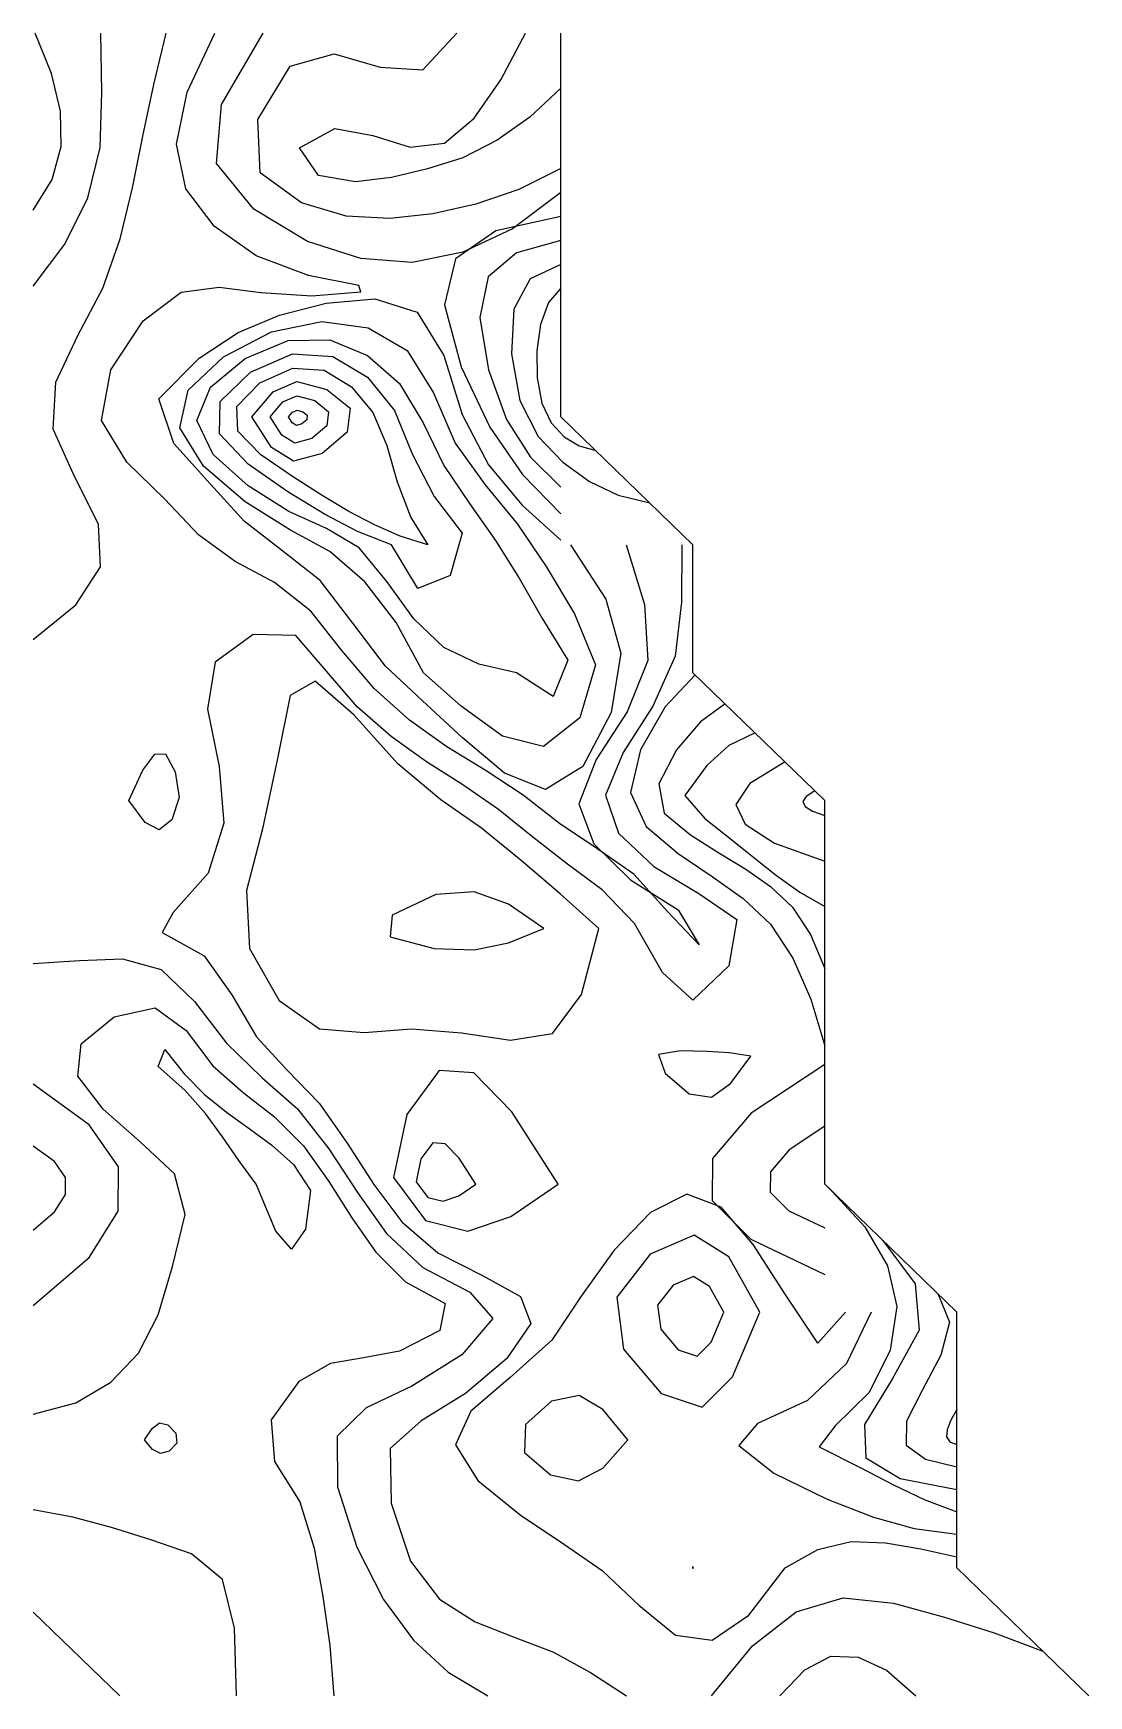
# Model space of a CAD drawing. Extents: x 7 to 15.9, y -29 to -15.
import ezdxf

# ---------------------------------------------------------------- set-up
doc = ezdxf.new("R2010")
doc.units = 0

msp = doc.modelspace()

# ---------------------------------------------------------------- linework, layer by layer
at = {"layer": 'GSLAYER', "color": 7, "flags": 128}
for points in [[(7, -16.489), (7.158, -16.232), (7.236, -15.955), (7.229, -15.656), (7.154, -15.338), (7.015, -15)], [(7, -17.131), (7.267, -16.776), (7.46, -16.386), (7.564, -15.961), (7.578, -15.498), (7.569, -15)], [(7, -20.106), (7.358, -19.813), (7.566, -19.492), (7.549, -19.133), (7.349, -18.739), (7.167, -18.335), (7.189, -17.938), (7.375, -17.546), (7.587, -17.146), (7.733, -16.73), (7.835, -16.302), (7.923, -15.868), (8.015, -15.431), (8.12, -15)], [(11.994, -19.308), (12.147, -19.811), (12.175, -20.282), (12.003, -20.715), (11.74, -21.116), (11.594, -21.488), (11.72, -21.827), (12.031, -22.13), (12.431, -22.383), (12.608, -22.677), (12.34, -22.396), (12.057, -22.081), (11.747, -21.864), (11.433, -21.655), (11.125, -21.415), (10.805, -21.207), (10.482, -21.009), (10.168, -20.785), (9.87, -20.518), (9.599, -20.199), (9.337, -19.868), (9.033, -19.624), (8.7, -19.448), (8.392, -19.225), (8.108, -18.924), (7.788, -18.611), (7.576, -18.26), (7.654, -17.833), (7.925, -17.423), (8.245, -17.179), (8.566, -17.137), (8.918, -17.182), (9.347, -17.211), (9.759, -17.178), (9.742, -17.123), (9.319, -17.039), (8.877, -16.873), (8.525, -16.625), (8.285, -16.311), (8.205, -15.934), (8.296, -15.496), (8.528, -15)], [(11.444, -16.342), (11.035, -16.647), (10.617, -16.844), (10.192, -16.93), (9.758, -16.897), (9.311, -16.754), (8.857, -16.482), (8.543, -16.097), (8.586, -15.6), (8.937, -15)], [(11.444, -16.14), (11.088, -16.316), (10.728, -16.439), (10.366, -16.522), (10.003, -16.561), (9.636, -16.541), (9.26, -16.429), (8.912, -16.176), (8.891, -15.726), (9.164, -15.276), (9.533, -15.173), (9.922, -15.287), (10.28, -15.308), (10.568, -15)], [(11.444, -15.463), (11.181, -15.706), (10.906, -15.901), (10.619, -16.048), (10.319, -16.143), (10.017, -16.216), (9.713, -16.25), (9.402, -16.198), (9.242, -15.966), (9.54, -15.803), (9.859, -15.861), (10.175, -15.959), (10.462, -15.927), (10.713, -15.716), (10.939, -15.391), (11.146, -15)], [(15.889, -29), (14.778, -27.923), (14.778, -26.846), (14.778, -25.769), (13.667, -24.692), (13.667, -23.615), (13.667, -22.538), (13.667, -21.462), (12.556, -20.385), (12.556, -19.308), (11.444, -18.231), (11.444, -17.154), (11.444, -16.077), (11.444, -15)], [(11.444, -16.544), (10.897, -16.665), (10.557, -16.901), (10.462, -17.287), (10.604, -17.809), (10.846, -18.316), (11.12, -18.716), (11.444, -19.046)], [(11.444, -16.745), (11.069, -16.848), (10.831, -17.05), (10.762, -17.395), (10.835, -17.835), (10.986, -18.253), (11.187, -18.57), (11.444, -18.822)], [(11.444, -16.947), (11.185, -17.068), (11.047, -17.324), (11.028, -17.701), (11.099, -18.092), (11.253, -18.395), (11.459, -18.611), (11.684, -18.774), (11.927, -18.891), (12.192, -18.955)], [(11.444, -17.148), (11.338, -17.267), (11.272, -17.452), (11.241, -17.673), (11.244, -17.902), (11.282, -18.114), (11.362, -18.281), (11.471, -18.398), (11.597, -18.475), (11.738, -18.515)], [(11.525, -19.308), (11.821, -19.766), (11.949, -20.22), (11.868, -20.719), (11.627, -21.174), (11.313, -21.369), (10.968, -21.231), (10.616, -20.932), (10.276, -20.618), (9.967, -20.331), (9.692, -19.969), (9.416, -19.608), (9.091, -19.353), (8.775, -19.11), (8.493, -18.796), (8.185, -18.455), (8.059, -18.08), (8.396, -17.736), (8.726, -17.519), (9.074, -17.375), (9.467, -17.273), (9.878, -17.237), (10.234, -17.348), (10.457, -17.713), (10.613, -18.211), (10.833, -18.633), (11.117, -18.975), (11.444, -19.269)], [(12.462, -19.308), (12.46, -19.792), (12.405, -20.247), (12.219, -20.668), (11.968, -21.058), (11.819, -21.416), (11.928, -21.736), (12.227, -22.016), (12.606, -22.245), (12.925, -22.463), (12.859, -22.854), (12.554, -23.142), (12.299, -22.91), (12.064, -22.496), (11.791, -22.212), (11.498, -21.998), (11.207, -21.771), (10.917, -21.537), (10.617, -21.329), (10.312, -21.136), (10.013, -20.922), (9.728, -20.673), (9.469, -20.372), (9.212, -20.072), (8.851, -20.064), (8.533, -20.295), (8.468, -20.693), (8.567, -21.176), (8.604, -21.653), (8.472, -22.073), (8.178, -22.405), (8.085, -22.572), (8.439, -22.768), (8.673, -23.098), (8.88, -23.452), (9.139, -23.731), (9.409, -24.01), (9.644, -24.348), (9.868, -24.694), (10.105, -25.01), (10.406, -25.27), (10.784, -25.46), (11.104, -25.637), (11.19, -25.866), (10.987, -26.159), (10.639, -26.455), (10.266, -26.684), (10.007, -26.917), (10.013, -27.379), (10.178, -27.868), (10.421, -28.187), (10.721, -28.377), (11.049, -28.507), (11.381, -28.634), (11.694, -28.804), (11.997, -29)], [(12.574, -20.402), (12.322, -20.673), (12.113, -21.033), (12.03, -21.393), (12.162, -21.681), (12.43, -21.907), (12.717, -22.1), (12.978, -22.286), (13.208, -22.503), (13.397, -22.788), (13.549, -23.133), (13.667, -23.528)], [(12.826, -20.647), (12.62, -20.799), (12.418, -21.035), (12.269, -21.321), (12.314, -21.567), (12.534, -21.751), (12.774, -21.902), (13.001, -22.04), (13.209, -22.186), (13.394, -22.36), (13.547, -22.589), (13.667, -22.876)], [(13.079, -20.892), (12.859, -20.997), (12.673, -21.167), (12.486, -21.419), (12.655, -21.612), (12.87, -21.781), (13.068, -21.942), (13.26, -22.093), (13.456, -22.232), (13.667, -22.353)], [(13.331, -21.136), (13.036, -21.319), (12.917, -21.494), (12.995, -21.661), (13.243, -21.82), (13.667, -21.971)], [(13.583, -21.381), (13.51, -21.426), (13.481, -21.47), (13.5, -21.511), (13.562, -21.55), (13.667, -21.588)], [(7, -22.833), (7.39, -22.809), (7.751, -22.795), (8.077, -22.883), (8.359, -23.154), (8.628, -23.504), (8.924, -23.794), (9.226, -24.057), (9.49, -24.395), (9.731, -24.762), (9.976, -25.106), (10.28, -25.395), (10.678, -25.601), (10.869, -25.824), (10.608, -26.13), (10.187, -26.394), (9.803, -26.575), (9.559, -26.814), (9.562, -27.24), (9.725, -27.749), (9.949, -28.189), (10.203, -28.533), (10.495, -28.801), (10.827, -29)], [(7, -26.63), (7.358, -26.534), (7.653, -26.36), (7.886, -26.115), (8.051, -25.791), (8.173, -25.384), (8.279, -24.948), (8.189, -24.604), (7.901, -24.335), (7.589, -24.06), (7.375, -23.783), (7.403, -23.51), (7.681, -23.284), (8.026, -23.206), (8.289, -23.399), (8.512, -23.695), (8.767, -23.921), (9.032, -24.125), (9.277, -24.368), (9.489, -24.669), (9.683, -24.976), (9.886, -25.264), (10.136, -25.513), (10.468, -25.698), (10.424, -25.923), (10.084, -26.098), (9.782, -26.154), (9.504, -26.202), (9.236, -26.353), (9.004, -26.677), (9.031, -27.027), (9.246, -27.367), (9.365, -27.756), (9.439, -28.163), (9.498, -28.576), (9.53, -29)], [(13.667, -23.685), (13.045, -24.094), (12.721, -24.476), (12.717, -24.83), (13.043, -25.154), (13.667, -25.452)], [(7, -25.713), (7.47, -25.309), (7.714, -24.92), (7.717, -24.547), (7.471, -24.192), (7, -23.851)], [(13.667, -24.204), (13.365, -24.402), (13.208, -24.587), (13.206, -24.759), (13.364, -24.916), (13.667, -25.061)], [(7, -25.079), (7.178, -24.926), (7.271, -24.779), (7.272, -24.637), (7.179, -24.502), (7, -24.373)], [(13.841, -25.769), (13.606, -26.031), (13.331, -25.619), (13.062, -25.199), (12.792, -24.885), (12.505, -24.775), (12.199, -24.93), (11.893, -25.248), (11.615, -25.634), (11.366, -26.007), (11.016, -26.321), (10.685, -26.603), (10.557, -26.887), (10.744, -27.186), (11.1, -27.477), (11.475, -27.726), (11.792, -27.944), (12.1, -28.236), (12.409, -28.491), (12.718, -28.532), (13.025, -28.322), (13.333, -27.923)], [(13.694, -24.718), (14.002, -25.051), (14.194, -25.38), (14.272, -25.722), (14.216, -26.089), (14.041, -26.445), (13.754, -26.727), (13.619, -26.905), (13.965, -27.077), (14.245, -27.223), (14.502, -27.348), (14.778, -27.451)], [(14.155, -25.166), (14.428, -25.531), (14.46, -25.92), (14.234, -26.334), (14, -26.716), (14.011, -26.997), (14.302, -27.171), (14.778, -27.262)], [(14.617, -25.614), (14.716, -25.853), (14.643, -26.133), (14.488, -26.424), (14.355, -26.689), (14.35, -26.889), (14.514, -27.008), (14.778, -27.073)], [(14.057, -25.769), (13.849, -26.203), (13.52, -26.514), (13.099, -26.708), (12.942, -26.894), (13.237, -27.126), (13.686, -27.345), (14.075, -27.497), (14.42, -27.591), (14.778, -27.64)], [(14.778, -26.59), (14.726, -26.684), (14.696, -26.761), (14.692, -26.821), (14.719, -26.862), (14.778, -26.885)], [(8.713, -29), (8.694, -28.43), (8.594, -28.022), (8.333, -27.805), (7.989, -27.688), (7.658, -27.584), (7.332, -27.495), (7, -27.435)], [(13.333, -27.923), (13.607, -27.769), (13.889, -27.702), (14.178, -27.711), (14.474, -27.763), (14.778, -27.829)], [(12.712, -29), (13.058, -28.579), (13.426, -28.294), (13.822, -28.176), (14.245, -28.22), (14.674, -28.338), (15.092, -28.471), (15.502, -28.625)], [(7, -28.297), (7.728, -29)], [(13.288, -29), (13.498, -28.781), (13.716, -28.668), (13.946, -28.674), (14.185, -28.784), (14.434, -29)]]:
    msp.add_lwpolyline(points, dxfattribs=at)
for points in [[(10.286, -20.385), (10.056, -19.963), (9.793, -19.621), (9.499, -19.363), (9.166, -19.185), (8.784, -18.945), (8.435, -18.645), (8.234, -18.322), (8.304, -18.006), (8.601, -17.726), (9.006, -17.515), (9.43, -17.426), (9.82, -17.48), (10.149, -17.671), (10.371, -18.027), (10.552, -18.452), (10.806, -18.804), (11.079, -19.133), (11.319, -19.491), (11.558, -19.888), (11.736, -20.318), (11.603, -20.765), (11.297, -21.006), (10.952, -20.92), (10.604, -20.667), (10.286, -20.385)], [(11.071, -20.385), (10.752, -20.312), (10.458, -20.173), (10.204, -19.931), (9.978, -19.616), (9.744, -19.334), (9.47, -19.17), (9.153, -19.028), (8.809, -18.812), (8.516, -18.547), (8.377, -18.261), (8.492, -17.981), (8.784, -17.74), (9.146, -17.586), (9.498, -17.582), (9.814, -17.714), (10.083, -17.95), (10.283, -18.28), (10.459, -18.64), (10.674, -18.961), (10.894, -19.271), (11.091, -19.589), (11.284, -19.924), (11.502, -20.28), (11.378, -20.584), (11.071, -20.385)], [(10.018, -19.308), (9.73, -19.196), (9.452, -19.049), (9.144, -18.861), (8.811, -18.63), (8.569, -18.372), (8.574, -18.101), (8.83, -17.853), (9.183, -17.699), (9.522, -17.723), (9.815, -17.897), (10.043, -18.177), (10.19, -18.541), (10.375, -18.901), (10.613, -19.211), (10.511, -19.565), (10.239, -19.677), (10.018, -19.308)], [(10.322, -19.308), (10.09, -19.234), (9.873, -19.14), (9.659, -19.026), (9.434, -18.892), (9.184, -18.734), (8.918, -18.551), (8.722, -18.352), (8.714, -18.142), (8.909, -17.944), (9.185, -17.819), (9.45, -17.838), (9.679, -17.977), (9.861, -18.194), (9.978, -18.472), (10.066, -18.778), (10.18, -19.078), (10.322, -19.308)], [(8.84, -18.231), (9.02, -18.019), (9.22, -17.933), (9.473, -17.999), (9.668, -18.158), (9.644, -18.359), (9.433, -18.538), (9.191, -18.604), (9.006, -18.488), (8.84, -18.231)], [(8.995, -18.231), (9.102, -18.105), (9.221, -18.054), (9.371, -18.093), (9.487, -18.188), (9.473, -18.307), (9.347, -18.414), (9.204, -18.453), (9.094, -18.384), (8.995, -18.231)], [(9.149, -18.231), (9.184, -18.19), (9.222, -18.174), (9.27, -18.187), (9.307, -18.217), (9.303, -18.255), (9.262, -18.289), (9.216, -18.302), (9.181, -18.28), (9.149, -18.231)], [(11.763, -22.538), (11.438, -22.248), (11.109, -21.965), (10.775, -21.695), (10.433, -21.456), (10.071, -21.152), (9.7, -20.739), (9.375, -20.456), (9.164, -20.576), (9.057, -21.106), (8.932, -21.701), (8.795, -22.218), (8.822, -22.706), (9.072, -23.145), (9.411, -23.385), (9.787, -23.415), (10.186, -23.385), (10.606, -23.418), (11.018, -23.48), (11.373, -23.424), (11.616, -23.096), (11.763, -22.538)], [(7.805, -21.462), (7.924, -21.207), (8.024, -21.07), (8.115, -21.069), (8.196, -21.221), (8.229, -21.435), (8.167, -21.623), (8.061, -21.708), (7.942, -21.647), (7.805, -21.462)], [(11.301, -22.538), (11.001, -22.333), (10.714, -22.229), (10.389, -22.252), (10.024, -22.426), (10.006, -22.608), (10.377, -22.707), (10.712, -22.719), (11.003, -22.66), (11.301, -22.538)], [(8.877, -24.692), (8.73, -24.493), (8.594, -24.294), (8.45, -24.096), (8.276, -23.899), (8.051, -23.702), (8.109, -23.557), (8.27, -23.762), (8.442, -23.937), (8.627, -24.085), (8.817, -24.222), (9.008, -24.364), (9.193, -24.525), (9.335, -24.744), (9.294, -25.072), (9.176, -25.24), (9.044, -25.087), (8.877, -24.692)], [(13.042, -23.615), (12.861, -23.586), (12.676, -23.575), (12.452, -23.569), (12.266, -23.601), (12.321, -23.756), (12.523, -23.93), (12.711, -23.959), (12.873, -23.843), (13.042, -23.615)], [(11.421, -24.692), (11.03, -24.083), (10.709, -23.753), (10.419, -23.735), (10.145, -24.105), (10.035, -24.635), (10.303, -24.997), (10.659, -25.088), (11.021, -24.963), (11.421, -24.692)], [(10.727, -24.692), (10.586, -24.472), (10.469, -24.352), (10.364, -24.345), (10.265, -24.479), (10.225, -24.672), (10.322, -24.803), (10.451, -24.836), (10.583, -24.79), (10.727, -24.692)], [(13.119, -25.769), (12.859, -25.305), (12.566, -25.121), (12.194, -25.28), (11.914, -25.644), (11.972, -26.081), (12.289, -26.454), (12.632, -26.571), (12.888, -26.314), (13.119, -25.769)], [(12.817, -25.769), (12.696, -25.554), (12.56, -25.469), (12.388, -25.543), (12.258, -25.711), (12.285, -25.914), (12.432, -26.086), (12.591, -26.141), (12.71, -26.022), (12.817, -25.769)], [(12.006, -26.846), (11.798, -26.59), (11.597, -26.472), (11.365, -26.52), (11.146, -26.717), (11.137, -26.951), (11.355, -27.14), (11.591, -27.19), (11.796, -27.084), (12.006, -26.846)], [(7.937, -26.846), (8.002, -26.749), (8.064, -26.703), (8.134, -26.718), (8.202, -26.79), (8.21, -26.874), (8.146, -26.94), (8.071, -26.96), (8.005, -26.926), (7.937, -26.846)], [(12.56, -27.923), (12.558, -27.918), (12.557, -27.915), (12.555, -27.914), (12.553, -27.917), (12.551, -27.921), (12.552, -27.924), (12.555, -27.926), (12.557, -27.926), (12.56, -27.923)]]:
    msp.add_lwpolyline(points, close=True, dxfattribs=at)

doc.saveas('drawing.dxf')
